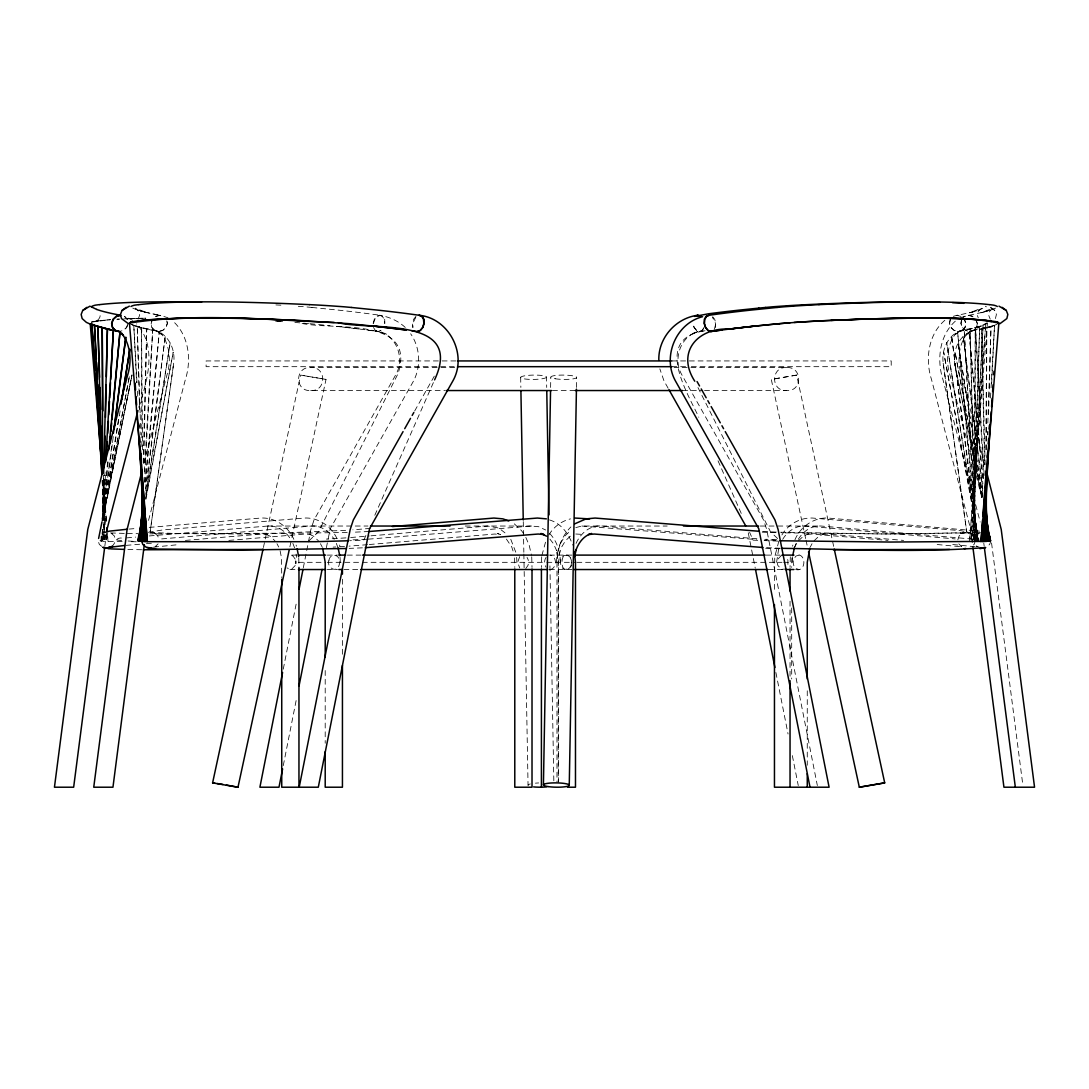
<?xml version="1.0" encoding="UTF-8"?>
<svg xmlns="http://www.w3.org/2000/svg" width="1089" height="1089" viewBox="0 0 1089 1089"><rect width="100%" height="100%" fill="white"/><g stroke="black" fill="none" stroke-linecap="round" stroke-linejoin="round"><path stroke-width="0.75" stroke-dasharray="5 3.75" d="M982.169 325.87L975.349 327.775L974.805 541.369L970.176 329.055L991.181 322.371M986.457 449.825L986.77 327.775L994.529 325.325L991.603 384.444M969.564 541.641L985.708 324.168L971.048 541.573L983.108 325.325L972.436 541.519L979.651 326.523L975.254 327.789L973.62 541.437L979.651 326.523L987.247 322.739M985.776 449.866L986.77 327.775L990.963 326.605L988.594 414.528M550.612 387.439L550.789 377.257M576.462 387.439L576.639 377.257M103.033 529.472L102.774 541.369L125.099 541.587M103.264 519.29L104.231 475.117M143.789 463.233L146.716 329.055L132.341 325.135M101.93 536.183L101.808 541.287L102.774 541.369L102.747 529.499M103.55 475.063L102.38 519.208L119.109 415.848M143.176 463.179L146.716 329.055C165.038 328.66 176.037 346.098 173.682 363.25L150.146 531.84L173.682 363.25M988.022 434.824L988.118 431.448M987.437 434.865L987.546 431.489M987.832 423.022L991.072 326.523M976.329 538.796L966.746 531.84L943.197 363.25C940.842 346.098 951.854 328.66 970.176 329.055L975.785 541.287L964.201 330.348L976.656 541.192L957.585 331.777L977.527 541.097L951.555 335.453L978.085 540.988L946.64 342.49L978.63 540.893L943.687 352.278L979.079 540.77M715.364 327.462L715.555 323.419L712.533 317.403M541.696 556.819L541.41 567.396M556.506 562.319C556.765 549.36 561.733 536.196 570.895 526.926M776.58 562.319L778.839 547.821M790.315 556.819L790.042 567.396M791.907 557.908L791.689 567.396M792.411 557.364L792.166 562.319L783.699 562.319M102.448 529.472L101.808 541.287L98.269 540.13M120.117 410.88L102.938 519.303L105.592 472.095M144.347 482.223L152.678 330.348L144.32 472.041M990.473 397.975L990.949 389.522M991.044 387.834L994.529 325.325M101.223 536.128L100.923 541.192L101.386 536.128M102.216 519.262L105.007 472.041M969.836 538.252L987.437 323.065L983.925 324.998M102.924 519.235L108.464 458.442M145.613 482.087L159.293 331.777L144.987 482.019M102.148 519.154L107.934 458.387M787.919 564.456L787.919 560.182L786.122 556.656M102.815 519.181L113.256 436.594M145.749 490.526L165.337 335.453L145.545 488.77M102.107 520.773L112.33 441.589M104.803 546.31L106.545 532.834M541.9 555.472L545.807 541.11M145.681 497.619L170.252 342.49L145.79 494.202M950.139 319.376L949.417 323.419L950.888 327.462L954.155 330.43L958.32 331.519L975.295 327.789M961.315 320.724L960.838 323.419L962.308 327.462L965.575 330.43L969.741 331.519L995.972 325.135M145.98 499.157L173.192 352.278L145.64 499.075M102.257 520.76L129.509 375.623L102.965 519.181L132.028 374.861L102.312 520.297M283.263 669.15L296.752 600.965M303.327 567.709L310.896 529.472L314.013 519.984L396.083 374.194C403.788 360.146 398.438 340.489 383.954 333.166M283.276 765.594L296.752 697.409M326.36 547.753L330.212 528.791L413.616 380.851C421.252 366.108 420.136 347.405 410.648 333.751M950.452 319.308L949.622 323.379L950.983 327.449L954.168 330.43L958.347 331.519A148.703 12.006 -4.6 0 0 980.141 326.373L983.952 324.998M961.873 319.308L961.043 323.379L962.404 327.449L965.589 330.43L969.768 331.519L973.757 330.43L976.547 327.449L977.378 323.379L976.03 319.308M102.352 520.161L131.987 375.337M263.415 547.481L300.618 375.092L326.019 379.421L291.661 538.551M289.878 546.841L291.308 540.212M995.414 318.573L996.421 314.449L994.842 310.447L988.54 306.417M144.116 462.689L166.794 375.596C171.218 361.63 170.183 344.9 160.818 333.139L162.778 335.616L157.456 331.424L154.556 330.43L151.752 327.449L150.922 323.379L152.283 319.308M138.807 407.3C147.015 381.177 157.837 347.051 136.533 323.855M148.54 520.379L185.402 379.435C191.678 359.846 188.914 335.48 172.988 321.173M373.132 323.379L374.303 319.308L376.685 316.327L379.639 315.238C389.522 316.913 399.105 321.228 406.238 328.388M559.855 545.058L558.113 551.415L556.983 562.319L556.983 782.133M792.533 546.215L792.901 545.058M373.445 323.419L374.793 319.376L377.298 316.409L380.306 315.32L383.029 316.409L384.689 319.376L384.866 323.419M127.508 324.74L126.596 327.449L123.411 330.43L119.232 331.519M957.803 539.817L959.164 535.87L962.526 533.066L960.784 533.569L966.46 532.453L962.023 533.324M973.375 539.817L974.75 535.87L978.113 533.066L976.357 533.569L980.726 532.698L886.378 534.018L779.329 532.222M975.445 540.498L974.07 544.446L970.707 547.25M991.017 540.498L989.656 544.446L987.41 546.31M127.672 324.767L126.692 327.462L123.425 330.43M152.637 319.376L151.167 323.419L151.875 327.476L154.597 330.43L158.572 331.519L162.724 330.43L165.991 327.462L167.461 323.419L166.753 319.376M778.853 541.11L774.742 556.819L774.456 592.756M794.412 547.821L796.127 543.411M138.085 319.159L139.664 315.17L138.602 311.318L135.308 308.16L147.328 312.774L143.054 311.577M365.89 535.475L363.835 540.13L349.868 540.716M374.82 515.247L433.885 381.449M295.228 565.463L291.553 569.37L286.979 567.968M546.052 557.391L545.153 559.174A6.888 4.873 90 0 0 545.153 565.463L546.052 567.233M571.739 565.463C558.752 582.411 558.752 542.227 571.739 559.174M560.481 543.411L565.15 535.72L571.208 530.016M576.054 543.411C580.314 533.637 589.925 525.007 601.169 526.041L758.121 538.837M794.943 539.804C800.361 526.736 813.837 517.221 828.144 518.051L979.501 531.133M794.711 547.018L796.44 543.724M810.284 547.018L812.026 543.724M703.943 327.462L702.282 330.43L691.202 334.173L697.858 331.424L695.272 332.485M414.664 411.002L434.565 375.664M703.494 328.442L702.296 330.43L699.56 331.519L696.552 330.43L694.033 327.476L692.699 323.419M714.316 329.436L715.868 323.379L714.697 319.308L712.315 316.327M158.096 543.86L155.196 546.61L156.122 546.297L153.277 547.086M519.698 556.656L517.67 562.319L519.698 567.968M548.87 534.971C553.58 526.913 561.461 521.114 570.5 518.868M781.916 534.971C788.068 524.313 800.252 517.425 812.571 518.051L961.383 530.751L971.075 533.066L974.437 536.455L975.104 539.15M782.692 539.354C787.401 531.418 796.1 525.143 805.656 526.041L955.216 538.919M798.264 539.354C802.974 531.418 811.686 525.143 821.242 526.041L970.803 538.919M415.984 316.327L413.602 319.308L412.445 323.379L412.799 327.449M415.767 317.403L412.758 323.419L412.935 327.462M961.56 319.376L964.269 316.409L975.785 313.809A154.039 12.442 -4.6 0 0 990.173 310.147L992.283 309.453M984.619 464.336L961.519 375.596C957.081 361.63 958.116 344.9 967.481 333.139L965.535 335.616L970.857 331.424L973.757 330.43L976.438 327.476L977.146 323.419L976.166 320.724M798.496 540.797L803.396 536.169L809.045 533.487L805.969 534.549L811.741 534.032L888.025 540.403M814.068 540.797L818.982 536.169L824.632 533.487L821.542 534.549L827.313 534.032L903.598 540.403M525.783 568.581L527.947 565.463A6.888 4.873 -90 0 0 527.947 559.174L527.035 557.391M981.747 497.197L950.098 375.596C945.674 361.63 946.709 344.9 956.074 333.139L954.114 335.616L959.436 331.424L962.336 330.43L965.126 327.449L965.97 323.379L964.609 319.308M111.731 546.61C115.924 543.22 114.998 536.605 123.207 538.238M309.004 540.77L318.464 531.84L398.016 373.677C417.264 314.898 331.002 331.396 298.985 322.739M944.844 320.289C928.182 334.486 925.024 359.424 931.49 379.435L970.054 526.926L972.994 547.998M955.312 321.173C939.385 335.48 936.622 359.846 942.911 379.435L980.195 522.012M570.35 536.169L565.45 540.797L561.652 547.018L559.528 553.58L558.63 562.319L558.63 782.133M693.625 333.166C679.141 340.489 673.792 360.146 681.496 374.194L763.58 519.984L766.697 529.472L817.349 785.537M781.548 555.267L777.873 559.174A6.888 4.873 90 0 0 777.873 565.463L781.548 569.37L784.72 569.057M805.642 538.551L771.298 379.421L796.685 375.092L833.902 547.481M796.685 375.092L771.298 379.421M996.83 324.331L993.617 325.679M995.564 308.105L992.256 309.453M575.809 527.593L581.88 526.028L667.189 526.041M373.5 327.449L375.283 330.43L378.033 331.519L380.987 330.43L378.019 331.519A148.703 12.006 4.6 0 0 336.487 326.373M993.631 325.665L991.589 326.373A149.547 12.074 -4.6 0 1 977.296 330.008M960.375 317.743L968.693 315.238L972.845 316.327M91.285 322.153L93.178 321.65M977.881 327.068L980.182 326.36M989.302 327.068L991.603 326.36M550.421 569.533C557.078 568.145 557.078 556.479 550.421 555.104M795.651 569.533C806.609 572.501 806.609 552.137 795.651 555.104M973.838 311.577L969.564 312.774L981.584 308.16L978.276 311.318L977.228 315.17L978.276 317.838M985.246 311.577L980.985 312.774L992.991 308.16L989.697 311.318L988.649 315.17L990.228 319.159M148.335 532.303L162.71 529.935L304.321 518.051C318.628 517.221 332.104 526.736 337.522 539.804M972.109 312.067L976.452 310.855M983.53 312.067L987.873 310.855M953.256 316.327L957.272 315.238L961.424 316.327M962.336 330.43L958.32 331.519L962.295 330.43L965.004 327.476L965.725 323.419L964.255 319.376M969.741 331.519L973.729 330.43M155.468 316.327L159.62 315.238L167.937 317.743M155.904 316.409L160.097 315.334L164.044 316.409M986.77 327.775C960.185 328.769 949.322 348.63 956.673 373.677M91.394 322.113L110.547 319.676A298.481 24.108 4.6 0 0 102.665 320.411L98.255 320.887M977.595 533.324L980.563 532.739M98.636 320.711L93.15 321.65L98.636 320.711L95.396 321.65C98.976 319.812 101.427 316.518 99.63 312.693M161.662 538.919L311.223 526.041C320.779 525.143 329.491 531.418 334.2 539.354M153.617 547.127L179.712 544.514M703.235 331.07C654.217 339.373 686.791 391.7 698.798 417.237M94.416 321.418L98.269 320.887M705.032 330.757L699.56 331.519L696.592 330.43L694.21 327.449L693.053 323.379M454.671 367.565L310.692 367.565C294.643 366.408 294.643 391.7 310.692 390.543L444.734 390.543M310.692 390.543C326.727 391.7 326.727 366.408 310.692 367.565M786.626 367.565C770.59 366.408 770.59 391.7 786.626 390.543C802.661 391.7 802.661 366.408 786.626 367.565L674.077 367.565M965.153 532.698L889.1 534.046L781.303 532.834M799.054 555.104L795.95 556.057L793.772 559.174A6.888 4.873 -90 0 0 793.772 565.463L795.95 568.581L799.054 569.533M102.502 320.397L110.547 319.676M126.623 537.884L135.676 537.095M128.91 529.091L137.364 528.383M149.207 527.403L260.856 518.051C275.163 517.221 288.639 526.736 294.057 539.804M149.22 535.951L267.758 526.041C277.314 525.143 286.026 531.418 290.736 539.354M126.065 545.371L139.637 544.241M146.416 543.67L153.195 543.098M185.402 540.403L261.687 534.032L267.458 534.549L264.368 533.487L270.018 536.169L274.932 540.797M370.41 528.383L352.85 529.826M228.867 540.403L305.151 534.032L310.923 534.549L307.833 533.487L313.496 536.169L318.396 540.797M350.658 537.517L369.294 535.951M370.981 535.815L487.831 526.041L498.803 528.042L507.297 534.672M367.592 544.663L349.079 546.134M369.294 544.514L494.733 534.032L500.504 534.549L497.414 533.487L500.314 534.576M345.948 537.884L326.36 539.082M345.635 530.343L275.449 533.229L149.819 533.841M344.546 546.433L333.111 547.127M119.613 319.091L116.877 319.24L120.511 319.036M368.313 539.164L531.296 526.041L538.687 526.708L545.671 530.016M369.13 531.5L354.619 532.167M366.775 539.246L349.283 540.008M362.392 547.835L349.174 548.38M123.738 318.859L145.79 318.192A298.481 24.108 4.6 0 0 126.583 318.764L145.967 318.179M347.241 532.453L241.717 534.032L178.283 533.624L150.432 532.453L156.108 533.569L151.739 532.698M455.869 360.935L206.107 360.935L206.107 366.68L454.195 366.68M671.831 360.935L891.21 360.935L891.21 366.68L688.371 366.68M671.831 366.68L686.696 366.68M552.463 390.543L575.223 390.543M682.599 390.543L702.841 390.543M704.529 390.543L786.626 390.543M267.758 526.041L367.959 526.028M465.275 526.041L535.012 526.028M760.299 526.041L821.242 526.041M296.739 555.104L289.946 555.104L293.05 556.057L295.228 559.174M327.313 555.104L337.508 555.104M347.323 555.104L362.61 555.104M549.469 555.104L572.515 555.104M766.166 555.104L783.154 555.104M298.536 562.319L325.625 562.319M327.313 562.319L545.14 562.319M546.828 562.319L575.128 562.319M576.83 562.319L781.997 562.319M289.946 569.533L296.739 569.533M327.313 569.533L337.508 569.533M343.933 569.533L359.588 569.533M549.469 569.533L572.515 569.533M768.48 569.533L783.767 569.533M581.88 526.028L756.392 539.545M575.795 534.018L583.772 534.454M136.275 541.778L127.808 541.641M141.611 549.741L127.331 549.482M127.318 533.474L138.221 533.678M124.269 533.406L110.343 532.916M779.411 548.774L761.824 548.148M775.504 532.644L762.273 532.167M775.613 540.28L764.396 539.872M777.886 541.097L763.92 540.58M780.35 548.257L762.885 547.495M757.713 540.321L753.057 540.13L749.627 532.358M776.389 532.099L760.558 531.35M776.77 539.749L765.69 539.246M275.898 304.92L280.39 305.151A140.1 11.312 4.6 0 1 284.46 305.396M275.708 321.269L282.691 321.65M277.572 321.364L283.889 321.745M121.628 540.62L115.625 539.817L114.25 535.87L112.004 533.991M294.888 322.439L309.957 323.692M128.053 540.988L134.723 541.464M952.752 544.514L978.848 547.127M937.18 544.514L960.757 546.732M311.985 307.452L305.111 306.812A140.1 11.312 4.6 0 0 298.209 306.308M311.958 307.452L338.611 310.147A153.181 12.374 4.6 0 1 380.32 315.32M309.929 323.692L330.008 325.679M326.019 379.421L300.618 375.092M336.474 326.36L361.14 329.259M366.939 330.008L377.992 331.519L375.297 330.43L373.636 327.462M111.405 533.324L112.643 533.569M378.033 331.519L386.377 334.173L379.734 331.424L382.307 332.485M134.709 325.87L158.545 331.519L162.724 330.43L165.909 327.449L167.257 323.379L166.426 319.308M968.23 315.334L972.409 316.409L975.676 319.376M960.988 316.409L956.795 315.334A153.181 12.374 -4.6 0 0 978.78 310.147L986.294 306.812A140.1 11.312 -4.6 0 0 985.395 306.213M154.556 330.43L158.572 331.519A148.703 12.006 4.6 0 1 136.751 326.373L134.668 325.665M140.44 310.855L144.769 312.067M979.188 547.086L976.343 546.297L977.269 546.61L974.369 543.86M142.523 449.866L141.543 327.775L131.184 324.168M136.697 326.36L139.011 327.068M136.03 309.453L138.126 310.147A153.181 12.374 4.6 0 0 160.042 315.32A153.181 12.374 4.6 0 1 138.153 310.161M960.77 546.297L961.696 546.61L958.796 543.86M549.469 519.916C561.094 523.305 568.989 533.95 572.61 545.058M136.071 309.453L132.735 308.105M134.709 325.679L131.483 324.331M379.639 315.238L382.375 316.327L384.172 319.308L384.54 323.379M154.869 533.324L157.714 535.87L159.089 539.817M132.735 320.289L124.323 316.327L127.127 319.308M994.842 310.447L990.691 307.329M514.321 523.85L521.536 530.656L524.558 534.971M101.59 546.31L99.344 544.446L97.983 540.498M777.628 538.538L770.536 531.84L697.804 387.235M549.809 533.637C557.119 541.206 560.263 551.973 560.372 562.319M549.891 539.096L553.498 543.724L556.615 550.585L556.248 549.414L558.249 562.319L558.249 782.133M506.426 539.096L511.762 547.018L513.885 553.58M124.731 316.409L127.44 319.376M668.142 388.242L663.977 380.851L659.839 368.858M525.824 537.394L529.145 545.058L531.527 555.472M510.795 539.354L515.9 552.504M320.452 543.724L322.181 547.018M276.974 543.724L278.716 547.018M718.032 460.797L741.378 513.695M336.338 543.411L338.053 547.821M292.873 543.411L294.588 547.821M339.564 545.058L339.931 546.215M296.099 545.058L296.467 546.215M280.104 550.803L281.507 557.908L281.738 577.538M806.01 540.212L807.439 546.841M981.883 496.856L954.617 363.25L981.774 497.632M748.252 532.793L755.167 567.709M775.885 672.471L788.055 734M792.343 755.616L798.264 785.537M943.197 363.25L966.746 531.84M982.346 497.401L955.107 352.278L982.006 497.482M982.795 495.876L958.048 342.49L982.632 497.619M296.085 554.124L296.589 557.364M991.548 542.948L1022.911 785.523M983.762 542.948L984.197 546.31M982.754 488.77L962.975 335.453L982.768 492.214M982.999 478.643L969.006 331.777L982.85 483.775M106.354 521.304L103.033 480.644L105.592 524.68M107.335 533.161L108.015 541.641L107.389 533.202M103.509 480.943L106.518 521.413M102.448 480.902L105.402 524.721M106.082 534.835L106.531 541.573L106.164 534.822M984.184 475.403L975.621 330.348L983.775 478.847M136.983 382.77L133.784 325.325L136.615 382.756M137.459 391.21L137.827 397.975M531.731 556.819L532.017 567.396M516.662 557.364L516.907 562.319M514.566 557.908L514.784 567.396M340.054 557.364L340.312 562.319M298.754 558.194L298.958 565.695M102.148 480.712L104.735 533.066L103.101 480.576M104.816 534.753L105.157 541.519L104.925 534.74M140.141 412.867L137.241 326.523L139.569 409.45M140.195 414.555L140.876 434.865M102.257 480.521L103.727 532.984M103.782 534.672L103.959 541.437L103.904 534.658M985.177 464.88L981.584 329.055L984.551 464.935M546.501 377.257A12.945 2.164 -0.8 0 1 526.218 379.135A12.945 2.164 -0.8 0 1 528.07 375.378A12.945 2.164 -0.8 0 1 546.501 377.257L546.705 387.439M549.931 565.858L553.838 781.643M520.665 377.257L520.855 387.439M523.278 521.672L523.836 552.259M523.863 553.961L528.042 785.033M103.455 478.697L103.891 532.957M141.543 327.775L141.856 449.825M102.625 480.344L102.72 519.33M807.262 690.821L807.262 765.227M791.689 607.975L791.689 678.992M790.042 601.21L790.042 677.304M342.436 579.225L342.436 655.319M325.203 670.538L325.203 743.243M528.233 785.605A12.945 2.164 -0.8 0 1 530.316 783.957M535.42 783.168A12.945 2.164 -0.8 0 1 538.647 782.95M328.973 560.182C326.087 566.92 336.324 573.862 339.019 565.463A6.888 4.873 90 0 0 339.019 559.174C337.644 553.362 329.45 554.478 328.973 560.182M571.33 562.319C572.433 568.757 562.986 572.596 561.053 565.463A6.888 4.873 -90 0 1 561.053 559.174C562.986 552.041 572.433 555.88 571.33 562.319M555.363 378.781A12.945 2.164 0.8 0 0 576.462 377.815A12.945 2.164 0.8 0 0 559.338 375.161A12.945 2.164 0.8 0 0 555.363 378.781"/><path stroke-width="1.5" d="M986.389 473.565L986.226 541.369L890.38 542.05L779.996 540.77M985.341 504.139L985.041 541.437L986.933 473.756M543.411 785.033L550.544 390.842M569.261 785.033L576.435 389.141M104.558 459.83L105.075 436.063M105.483 417.373L106.191 385.098M106.368 376.603L107.416 329.055L97.397 326.36M142.237 534.576L142.087 541.369L148.812 541.696L315.347 541.696L348.317 540.77M103.646 471.673L107.416 329.055L119.994 331.777L112.004 419.592M142.101 503.935L141.107 541.287L142.087 541.369L141.897 470.162M987.179 465.289L987.464 455.134M984.647 517.819L983.843 541.519L988.104 455.379M984.987 507.665L985.382 495.808M988.268 452.003L988.935 438.486M989.356 430.046L989.602 424.982M106.708 451.853L107.267 441.726M107.729 433.286L108.383 421.47M108.75 414.718L109.485 401.228M109.676 397.853L110.506 382.661M110.697 379.285L113.379 330.348L105.606 461.913M142.128 522.72L141.107 541.287L137.813 540.77L138.752 535.774M983.694 519.616L982.469 541.573L991.221 411.805M983.884 516.24L984.538 504.411M985.014 495.958L985.477 487.518M986.049 477.377L986.416 470.625M142.128 509.148L140.236 541.192L140.998 532.752M658.845 360.391C657.987 338.039 675.915 317.879 697.94 315.238L700.894 316.327M991.562 406.755L992.12 398.329M992.583 391.577L993.032 384.839M993.713 374.725L993.944 371.363M982.605 519.725L980.985 541.641L998.858 323.065C957.285 314.667 913.154 318.927 870.642 318.873M982.863 516.349L984.728 491.057M984.987 487.695L985.613 479.255M986.117 472.517L986.607 465.779M987.233 457.353L987.614 452.289M988.24 443.863L988.608 438.799M989.37 428.685L989.615 425.309M109.839 443.237L110.465 436.485M110.915 431.421L111.691 422.968M141.311 529.363L142.074 520.923M108.737 449.948L119.994 331.777M142.087 512.402L139.365 541.097L141.066 527.621M114.318 428.154L125.807 337.141L113.419 433.163M141.488 524.245L142.128 519.181M104.585 547.998L73.657 787.211L54.45 787.211L87.773 529.472L127.481 375.596C131.919 361.63 130.884 344.9 121.519 333.139L123.465 335.616L120.92 333.166M142.074 515.723L138.807 540.988L140.917 527.648M144.32 544.636L112.957 787.211L93.749 787.211L127.086 529.472L141.978 470.911M574.665 556.465L576.217 549.414L575.85 550.585C578.313 543.03 583.677 535.788 591.586 533.487L588.496 534.549L594.267 534.032L762.885 547.495M792.669 555.744L794.412 547.821M121.968 399.214L129.89 349.174L121.002 404.182M141.447 524.313L142.237 519.303M142.019 517.547L138.249 540.893L141.039 525.864M282.596 672.471L259.903 787.211L278.988 787.211L282.609 768.916M299.053 589.326L303.001 569.37M299.067 685.771L322.085 569.37M98.609 538.47L102.012 521.822M106.981 529.472L137.949 410.58M289.157 550.163L237.987 787.211L237.279 787.129L212.6 782.868L263.048 549.142M809.821 548.203L807.262 562.319L807.262 678.992M90.033 306.132L82.723 310.447L81.158 314.449L82.151 318.573L86.385 322.371L90.931 324.427M129.346 306.132L122.036 310.447L120.471 314.449L121.464 318.573L128.448 323.732M434.579 379.898C464.418 315.892 372.52 330.784 338.298 322.739M145.572 518.037L147.328 541.641L129.455 323.065C196.524 312.584 266.315 320.043 334.228 322.439M130.353 323.692L129.645 322.739M403.053 431.625L353.312 519.984L350.195 529.472L299.203 787.211L318.301 787.211L369.511 528.791L452.915 380.851C467.794 354.483 449.131 318.124 418.952 315.238L421.688 316.327L423.485 319.308L423.839 323.379L422.668 327.449L420.286 330.43L417.332 331.519L411.901 330.757M404.713 428.685L410.512 418.367M412.173 415.426L413.834 412.486M129.455 323.065L130.707 322.113M86.875 307.329L82.723 310.447M126.188 307.329L122.036 310.447M997.96 323.692L998.858 323.065L997.606 322.113M574.679 523.85L586.073 518.868L595.098 518.051L759.156 531.282M808.514 551.81L859.316 787.211L884.704 782.868L834.256 549.142M884.704 782.868L859.316 787.211M999.879 323.732L1006.849 318.573L1007.842 314.449L1006.277 310.447L998.967 306.132M702.609 316.695C675.806 323.433 662.085 356.865 675.384 380.851L758.788 528.791L810.012 787.211M694.551 316.409L708.408 313.809A154.039 12.442 -4.6 0 1 738.995 310.147L758.829 308.105M695.204 316.327L697.94 315.238M709.361 315.238L706.625 316.327L704.828 319.308L704.46 323.379L705.631 327.449L708.013 330.43L710.967 331.519A148.703 12.006 -4.6 0 1 752.513 326.373L779.071 323.692M417.332 331.519L420.34 330.43L422.845 327.476L424.193 323.419L424.002 319.376L422.341 316.409L419.646 315.334L408.511 313.809A154.039 12.442 4.6 0 0 377.924 310.147L351.271 307.452M111.731 546.61L112.657 546.297L108.383 547.495L124.377 545.507M102.339 533.066L109.499 531.133L127.209 529.24M130.585 322.153L132.49 321.65M120.307 315.238L116.155 316.327L112.97 319.308L111.623 323.379L112.453 327.449L115.243 330.43L119.259 331.519L115.339 330.757M989.561 535.774L990.5 540.77L986.226 541.369L986.076 534.576M131.415 321.895L137.595 320.887M979.923 548.679L985.695 547.549C918.054 552.872 849.692 549.278 781.82 548.325M964.337 548.679L965.684 548.434M711.008 331.519L722.061 330.008M99.371 304.621L95.41 305.138A140.1 11.312 4.6 0 0 91.299 306.826M138.698 304.621L134.709 305.138A140.1 11.312 4.6 0 0 130.966 306.513M727.86 329.259L752.526 326.36M137.554 320.887L141.842 320.397A298.481 24.108 4.6 0 1 297.338 320.411L307.574 320.887M141.801 320.397C210.858 315.225 280.295 319.104 349.27 323.692M758.788 308.105L765.621 307.452M777.042 307.452L750.389 310.147A153.181 12.374 -4.6 0 0 708.653 315.334L705.971 316.409L704.311 319.376L704.134 323.419L705.468 327.476L707.986 330.43L710.981 331.519M765.581 307.452L772.482 306.812A140.1 11.312 -4.6 0 1 797.175 305.151L807.63 304.621A305.342 24.666 -4.6 0 1 939.712 302.197M777.015 307.452L783.889 306.812A140.1 11.312 -4.6 0 1 808.61 305.151L819.051 304.621M779.043 323.692L790.015 322.739M392.408 526.545L493.902 518.051L502.927 518.868L508.849 520.978M794.085 322.439L820.766 320.887M369.13 531.5L537.367 518.051L546.392 518.868M820.738 320.887L861.018 319.186M365.264 547.699L538.197 534.032L543.969 534.549L540.879 533.487L546.542 536.169M346.234 548.488L241.567 550.04L157.483 549.074L146.185 547.25L142.822 544.446L141.447 540.498M949.581 549.401L833.303 549.727M263.089 549.428L143.272 549.768M457.557 360.935L671.831 360.935M457.557 366.68L671.831 366.68M446.109 390.543L551.538 390.543M575.223 390.543L682.599 390.543M370.478 526.041L450.043 526.041M683.443 526.028L758.611 526.041M298.44 555.104L325.625 555.104M338.829 555.104L345.635 555.104M362.61 555.104L547.781 555.104M574.829 555.104L765.077 555.104M782.065 555.104L793.963 555.104M298.44 569.533L325.625 569.533M338.829 569.533L342.232 569.533M360.922 569.533L547.781 569.533M574.202 569.533L767.868 569.533M785.468 569.533L793.963 569.533M567.532 787.211L575.482 787.211L575.482 562.319L574.352 551.415M574.992 518.051L589.666 518.909M124.078 549.387L111.187 548.897L102.72 547.25M309.262 304.621L319.703 305.151A140.1 11.312 4.6 0 1 344.451 306.826L351.298 307.452M349.229 323.692L375.814 326.373A149.547 12.074 4.6 0 1 406.279 330.008L375.773 326.36M986.498 320.397C936.445 316.109 886.106 318.383 835.984 320.18C800.374 321.432 764.873 324.604 729.521 329.055C698.144 327.353 675.765 351.856 694.768 381.204M212.6 782.868L214.846 783.168M990.745 320.887L986.484 320.397A298.481 24.108 -4.6 0 0 830.975 320.411M989.629 304.621L993.59 305.138A140.1 11.312 -4.6 0 1 997.32 306.513M990.731 320.887L995.85 321.65M217.092 783.508L223.054 784.475M226.376 785.033L237.987 787.211M146.77 547.549L152.542 548.679M103.305 547.549L109.077 548.679M995.822 321.65L997.715 322.153M119.259 331.519L115.271 330.43L112.562 327.476L111.854 323.419L113.324 319.376L116.591 316.409L120.77 315.334L113.215 313.809A154.039 12.442 4.6 0 1 98.8 310.147L96.717 309.453M95.369 325.665L97.411 326.373A149.547 12.074 4.6 0 0 111.704 330.008L94.471 325.325L101.808 473.96M697.273 315.32L700.281 316.409M96.744 309.453L91.285 306.812M95.383 325.679L91.04 323.692M1006.277 310.447L1002.125 307.329M697.055 381.558L699.546 385.969M701.207 388.923L706.176 397.757M707.836 400.698L709.497 403.638M711.158 406.592L720.278 422.791M721.939 425.731L723.586 428.685M725.247 431.625L774.987 519.984L778.104 529.472L829.097 787.211L774.456 787.211L774.456 604.586M668.973 389.726L745.706 525.824M322.643 548.203L325.203 562.319L325.203 657.007M338.053 547.821L339.795 555.744M297.147 548.815L298.685 556.819M986.757 472.544L1001.227 529.472L1034.55 787.211L1003.935 787.211L972.994 547.998M989.493 535.802L990.5 540.77M755.494 569.37L774.905 667.475M987.274 525.864L990.051 540.893L986.021 515.873M986.593 522.638L986.062 519.303L986.688 525.987M987.124 525.987L989.493 540.988L986.021 514.035M984.415 547.998L1015.343 787.211M986.185 519.181L986.607 522.557M987.247 527.621L988.948 541.097L986.049 510.714M987.151 531.051L988.077 541.192L986.076 507.46M90.292 324.753L100.678 451.84M100.95 455.229L101.781 465.384M106.913 528.083L107.185 531.473M138.562 423.635L138.82 426.997M139.569 437.111L139.936 442.175M140.563 450.601L141.066 457.353M141.57 464.091L142.074 470.829M142.564 477.581L143.19 486.007M143.571 491.057L145.327 514.661M95.26 369.688L91.871 324.168L101.876 472.476M95.628 374.739L96.377 384.853M96.758 389.916L97.506 400.031M98.01 406.769L98.514 413.521M99.262 423.635L99.63 428.685M100.392 438.799L100.76 443.863M101.508 453.977L101.767 457.353M107.021 528.151L107.267 531.527M135.159 383.151L135.608 389.903M136.071 396.641L136.642 405.067M137.091 411.805L145.844 541.573L144.524 517.928M141.883 470.625L142.074 474.001M142.727 485.83L143.204 494.27M143.585 501.035L144.333 514.553M94.471 325.325L96.363 359.111M96.553 362.487L97.493 379.394M97.779 384.458L98.527 397.975M99.085 408.116L99.657 418.244M100.311 430.073L100.692 436.825M101.536 452.03L101.822 457.108M986.09 521.032L987.192 541.287L986.076 498.83M138.698 424.982L138.861 428.358M139.283 436.798L139.95 450.315M140.113 453.691L144.456 541.519L143.598 516.118M142.863 494.12L143.204 504.275M99.63 377.311L97.928 326.523L102.067 473.756M99.97 387.466L100.719 409.478M101.291 426.398L101.794 441.644M102.529 463.642L102.87 473.797M140.794 453.446L141.039 461.913M141.271 470.366L143.272 541.437L142.931 499.048M546.76 390.842L549.006 514.879M520.91 390.842L523.251 519.97M102.91 410.866L102.23 327.775L102.611 473.565M807.262 773.68L807.262 787.211M790.042 569.084L790.042 591.068M790.042 680.679L790.042 787.211M541.41 569.084L541.41 787.211M532.017 569.084L532.017 787.211L514.784 787.211L514.784 569.084M342.436 569.084L342.436 574.148M342.436 665.461L342.436 787.211L325.203 787.211L325.203 751.696M298.958 567.396L298.958 787.211L281.738 787.211L281.738 579.225M546.515 786.911A12.945 2.164 -0.8 0 1 533.583 786.911M952.467 302.66A305.342 24.666 -4.6 0 1 963.806 303.327M138.861 304.634A305.342 24.666 4.6 0 1 309.344 304.634M818.942 304.648A305.342 24.666 -4.6 0 1 989.425 304.648M99.562 304.634A305.342 24.666 4.6 0 1 201.601 302.184M295.704 561.243A6.888 4.873 -90 0 1 295.704 563.394M547.985 786.571A12.945 2.164 0.8 0 0 569.084 785.605A12.945 2.164 0.8 0 0 551.96 782.95A12.945 2.164 0.8 0 0 547.985 786.571"/></g></svg>
